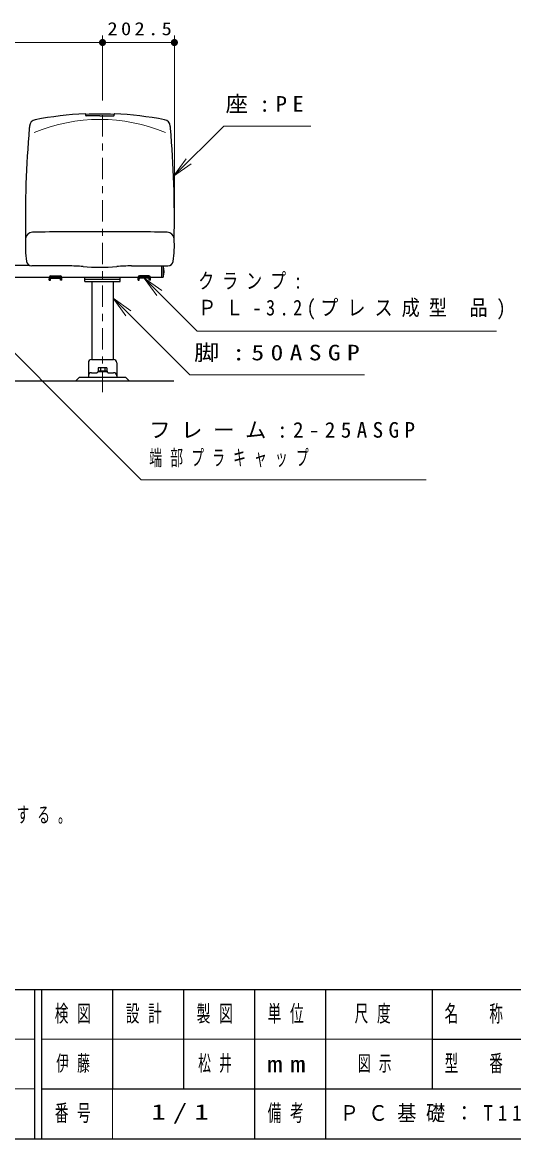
# Model space of a CAD drawing. Units: millimetres on the paper, scale 1:20. Extents: x -365 to 12, y -47 to 257.
# Drawn here: x -240.2 to -171, y 0 to 157.2 of the extents above; entities that cross this region are included whole.
import ezdxf

# ---------------------------------------------------------------- set-up
doc = ezdxf.new("R2010")
doc.units = ezdxf.units.MM
doc.linetypes.add('USER2', pattern=[6, 3, -1, 1, -1])
doc.layers.add('LY_1', color=3, linetype='Continuous', lineweight=25)
doc.layers.add('LY_2', color=7, linetype='Continuous', lineweight=13)
doc.styles.add('ＭＳ ゴシック', font='')
doc.styles.get('ＭＳ ゴシック').set_extended_font_data('MS Gothic')

# ---------------------------------------------------------------- blocks, each defined once
blk = doc.blocks.new('filled_dot')
at = {"color": 0, "linetype": 'Continuous', "lineweight": -2, "const_width": 1.25}
blk.add_lwpolyline([(-0.625, 0, 1), (0.625, 0, 1)], format="xyb", close=True, dxfattribs=at)

msp = doc.modelspace()

# ---------------------------------------------------------------- linework, layer by layer
at = {"layer": 'LY_1', "color": 7, "lineweight": 13}
for p, q in [((-300.173, 154.381), (-228.923, 154.381)), ((-228.923, 146.213), (-228.923, 155.381)), ((-228.923, 146.213), (-228.923, 155.381)), ((-228.923, 154.381), (-218.798, 154.381)), ((-218.798, 130.599), (-218.798, 155.381)), ((-218.919, 135.547), (-217.151, 138.022)), ((-218.919, 135.547), (-216.798, 137.668)), ((-216.444, 137.315), (-218.919, 135.547)), ((-221.276, 118.731), (-223.046, 121.204)), ((-223.046, 121.204), (-220.569, 119.439)), ((-223.046, 121.204), (-220.922, 119.085)), ((-225.643, 115.905), (-227.411, 118.38)), ((-227.411, 118.38), (-224.936, 116.612)), ((-227.411, 118.38), (-225.289, 116.259))]:
    msp.add_line(p, q, dxfattribs=at)
at = {"layer": 'LY_1', "color": 7, "linetype": 'USER2', "lineweight": 13}
msp.add_line((-228.923, 105.156), (-228.923, 145.138), dxfattribs=at)
at = {"layer": 'LY_1'}
for p, q in [((-231.298, 144.111), (-231.298, 144.26)), ((-229.298, 144.036), (-231.223, 144.036)), ((-229.298, 144.036), (-227.373, 144.036)), ((-227.298, 144.111), (-227.298, 144.26)), ((-242.785, 123.039), (-239.312, 123.039)), ((-233.746, 122.914), (-238.896, 122.914)), ((-224.85, 122.914), (-219.7, 122.914)), ((-220.548, 121.339), (-220.548, 122.914)), ((-220.398, 122.914), (-220.398, 121.339)), ((-245.686, 121.339), (-236.41, 121.339)), ((-236.421, 120.933), (-236.41, 121.339)), ((-236.261, 120.929), (-236.251, 121.298)), ((-236.211, 121.522), (-234.881, 121.522)), ((-236.157, 121.179), (-234.935, 121.179)), ((-236.151, 121.396), (-234.94, 121.396)), ((-234.831, 120.929), (-234.84, 121.298)), ((-234.671, 120.933), (-234.681, 121.339)), ((-234.681, 121.339), (-223.915, 121.339)), ((-231.423, 120.739), (-231.423, 121.339)), ((-226.423, 120.739), (-226.423, 121.339)), ((-223.926, 120.933), (-223.915, 121.339)), ((-223.766, 120.929), (-223.756, 121.298)), ((-222.385, 121.522), (-223.716, 121.522)), ((-222.439, 121.179), (-223.662, 121.179)), ((-222.445, 121.396), (-223.656, 121.396)), ((-222.336, 120.929), (-222.345, 121.298)), ((-222.176, 120.933), (-222.186, 121.339)), ((-222.186, 121.339), (-220.398, 121.339)), ((-236.421, 120.929), (-236.261, 120.929)), ((-234.671, 120.929), (-234.831, 120.929)), ((-231.423, 121.039), (-226.423, 121.039)), ((-231.423, 120.739), (-226.423, 120.739)), ((-230.436, 120.739), (-230.436, 109.731)), ((-227.411, 120.739), (-227.411, 109.731)), ((-223.926, 120.929), (-223.766, 120.929)), ((-222.176, 120.929), (-222.336, 120.929)), ((-230.923, 109.281), (-230.923, 107.231)), ((-230.473, 109.731), (-227.373, 109.731)), ((-229.529, 108.546), (-229.529, 108.096)), ((-228.317, 108.546), (-229.529, 108.546)), ((-229.226, 108.546), (-229.226, 108.096)), ((-228.62, 108.546), (-228.62, 108.096)), ((-228.317, 108.546), (-228.317, 108.096)), ((-226.923, 109.281), (-226.923, 107.231)), ((-232.173, 107.23), (-232.673, 106.73)), ((-232.173, 107.231), (-225.673, 107.231)), ((-230.923, 107.431), (-230.923, 107.231)), ((-230.473, 107.881), (-229.714, 107.881)), ((-229.602, 107.951), (-229.644, 107.91)), ((-229.573, 108.096), (-229.573, 107.981)), ((-228.273, 108.096), (-229.573, 108.096)), ((-228.273, 107.981), (-229.573, 107.981)), ((-228.273, 108.096), (-228.273, 107.981)), ((-228.202, 107.91), (-228.244, 107.951)), ((-228.132, 107.881), (-227.373, 107.881)), ((-226.923, 107.431), (-226.923, 107.231)), ((-225.673, 107.231), (-225.173, 106.731)), ((-296.423, 106.731), (-218.898, 106.731))]:
    msp.add_line(p, q, dxfattribs=at)
at = {"layer": 'LY_1', "color": 7, "lineweight": 13}
for points in [[(-218.919, 135.547), (-211.848, 142.618), (-199.588, 142.618)], [(-252.024, 121.339), (-223.46, 92.775), (-183.336, 92.775)], [(-223.046, 121.204), (-215.576, 113.751), (-173.437, 113.751)], [(-227.411, 118.38), (-216.625, 107.595), (-192.036, 107.595)]]:
    msp.add_lwpolyline(points, dxfattribs=at)
at = {"layer": 'LY_1'}
for centre, radius, start, end in [((-238.222, 142.52), 1, 101.01981, 174.89008), ((-229.298, 96.696), 47.684, 92.49799, 101.01981), ((-231.373, 144.26), 0.075, 0, 92.49767), ((-229.298, 96.696), 47.609, 87.59239, 92.40763), ((-231.223, 144.111), 0.075, 179.99998, 270.00003), ((-227.373, 144.111), 0.075, 269.99997, 0.00002), ((-227.223, 144.26), 0.075, 87.50232, 180), ((-229.298, 96.696), 47.684, 78.98019, 87.50204), ((-220.374, 142.52), 1, 5.10992, 78.98019), ((-93.732, 129.599), 146.066, 175.01301, 181.15295), ((-93.732, 129.599), 146.066, 174.89008, 175.013), ((-364.864, 129.599), 146.066, 4.987, 5.10992), ((-364.864, 129.599), 146.066, 358.84704, 4.98699), ((-238.767, 126.667), 1, 91.10358, 176.14401), ((-230.674, -374.168), 501.9, 89.84289, 90.92603), ((-227.922, -374.168), 501.9, 89.07397, 90.1571), ((-219.83, 126.667), 1, 3.85599, 88.89642), ((-224.882, 125.731), 14.916, 176.14401, 188.39203), ((-233.714, 125.731), 14.916, 351.60797, 3.85599), ((-238.896, 123.664), 0.75, 188.39202, 270), ((-233.746, 97.914), 25, 85.23509, 89.99999), ((-229.298, 151.272), 28.543, 265.23494, 274.76502), ((-224.85, 97.914), 25, 90.00001, 94.76491), ((-222.732, 122.189), 2.483, 339.98399, 16.96203), ((-219.7, 123.664), 0.75, 270, 351.60798), ((-236.211, 121.322), 0.2, 89.99998, 178.56127), ((-236.157, 121.079), 0.1, 90.00004, 178.56127), ((-236.151, 121.296), 0.1, 90.00004, 178.56127), ((-234.94, 121.296), 0.1, 1.43875, 89.99998), ((-234.935, 121.079), 0.1, 1.43876, 89.99998), ((-234.881, 121.322), 0.2, 1.43875, 89.99998), ((-223.716, 121.322), 0.2, 90.00002, 178.56125), ((-223.662, 121.079), 0.1, 90.00002, 178.56124), ((-223.656, 121.296), 0.1, 90.00002, 178.56125), ((-222.445, 121.296), 0.1, 1.43873, 89.99996), ((-222.439, 121.079), 0.1, 1.43873, 89.99996), ((-222.385, 121.322), 0.2, 1.43873, 90.00002), ((-230.473, 109.281), 0.45, 89.99998, 179.99996), ((-227.373, 109.281), 0.45, 0, 89.99998), ((-230.473, 107.431), 0.45, 89.99998, 179.99996), ((-229.714, 107.981), 0.1, 269.99996, 315), ((-229.532, 107.881), 0.1, 89.99998, 134.99996), ((-228.314, 107.881), 0.1, 44.99995, 89.99998), ((-228.132, 107.981), 0.1, 224.99952, 269.99996), ((-227.373, 107.431), 0.45, 0, 89.99998)]:
    msp.add_arc(centre, radius, start, end, dxfattribs=at)
at = {"layer": 'LY_1', "color": 7, "lineweight": 13}
msp.add_arc((-229.298, 119.394), 24.154, 67.49644, 112.50358, dxfattribs=at)
at = {"layer": 'LY_2', "color": 20, "lineweight": 25}
for p, q in [((-365, 21), (0, 21)), ((-365, 0), (0, 0))]:
    msp.add_line(p, q, dxfattribs=at)
at = {"layer": 'LY_2', "color": 3, "lineweight": 25}
for p, q in [((-238.5, 21), (-238.5, 0)), ((-237.5, 21), (-237.5, 0)), ((-227.5, 21), (-227.5, 7)), ((-217.5, 21), (-217.5, 7)), ((-207.5, 21), (-207.5, 0)), ((-197.5, 21), (-197.5, 7)), ((-182.5, 21), (-182.5, 7)), ((-182.5, 14), (-70, 14)), ((-237.5, 7), (0, 7)), ((-197.5, 7), (-197.5, 0))]:
    msp.add_line(p, q, dxfattribs=at)
at = {"layer": 'LY_2'}
for p, q in [((-365, 14), (-238.5, 14)), ((-237.5, 14), (-182.5, 14)), ((-365, 7), (-238.5, 7)), ((-227.5, 7), (-227.5, 0))]:
    msp.add_line(p, q, dxfattribs=at)

# ---------------------------------------------------------------- block references
at = {"layer": 'LY_1', "color": 7, "lineweight": 13, "xscale": 0.4, "yscale": 0.4}
msp.add_blockref('filled_dot', (-228.923, 154.381), dxfattribs=at)
at = {"layer": 'LY_1', "color": 7, "lineweight": 13, "xscale": 0.4, "yscale": 0.4, "rotation": 180}
for p in [(-228.923, 154.381), (-218.798, 154.381)]:
    msp.add_blockref('filled_dot', p, dxfattribs=at)

# ---------------------------------------------------------------- texts
at = {"layer": 'LY_1', "color": 7, "style": 'ＭＳ ゴシック'}
for s, insert, char_height, attachment_point in [('\\T1.33;\\W1.15;202.5', (-223.46, 155.381), 1.833, 8), ('\\T1.5;\\W1.05;座:PE', (-211.588, 145.618), 2.199, 4), ('\\T1.5;\\W0.75;クランプ:', (-215.437, 120.751), 2.199, 4), ('\\T1.5;\\W0.85;ＰＬ-3.2(プレス成型\\~品)', (-215.437, 116.751), 2.199, 4), ('\\T1.5;\\W1.2;脚:50ASGP', (-216.036, 110.595), 2.199, 4), ('\\T1.5;フレーム:2-25ASGP', (-222.336, 99.775), 2.199, 4), ('\\T1.64;\\W0.6;端部プラキャップ', (-222.336, 95.775), 2.199, 4), ('\\T1.62;\\W0.6;鋼材は、電気亜鉛メッキ処理の上、ポリエステル樹脂粉体塗装(ウォームグレー）仕上げとする。', (-359.103, 46.725), 2.199, 1), ('\\T1.64;\\W0.6;伊藤', (-232.5, 10.5), 2.199, 5), ('\\T1.64;\\W0.6;松井', (-212.5, 10.5), 2.199, 5), ('\\T1.64;\\W0.6;図示', (-190, 10.5), 2.199, 5), ('\\T1.5;\\W1.35;1/1', (-217.5, 3.5), 2.199, 5), ('\\T1.5;\\W0.9;ＰＣ基礎：T11-F', (-195.5, 3.5), 2.199, 4)]:
    msp.add_mtext(s, dxfattribs=dict(at, insert=insert, char_height=char_height, attachment_point=attachment_point))
at = {"layer": 'LY_2', "char_height": 2.346, "attachment_point": 5, "style": 'ＭＳ ゴシック'}
for s, insert in [('\\T1.64;\\W0.6;検図', (-232.5, 17.5)), ('\\T1.64;\\W0.6;設計', (-222.5, 17.5)), ('\\T1.64;\\W0.6;製図', (-212.5, 17.5)), ('\\T1.64;\\W0.6;単位', (-202.5, 17.5)), ('\\T1.64;\\W0.6;尺度', (-190.25, 17.5)), ('\\T1.64;\\W0.6;名\u3000称', (-176, 17.5)), ('\\T1.5;\\W1.35;mm', (-202.5, 10.5)), ('\\T1.64;\\W0.6;型\u3000番', (-176, 10.5)), ('\\T1.64;\\W0.6;番号', (-232.5, 3.5)), ('\\T1.64;\\W0.6;備考', (-202.5, 3.5))]:
    msp.add_mtext(s, dxfattribs=dict(at, insert=insert))

doc.saveas('drawing.dxf')
